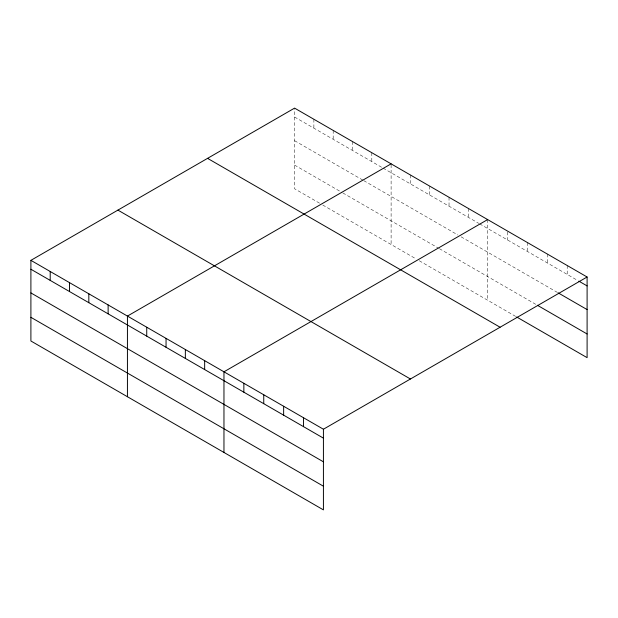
<?xml version="1.0" encoding="UTF-8"?>
<svg xmlns="http://www.w3.org/2000/svg" width="618" height="618" viewBox="0 0 618 618"><rect width="100%" height="100%" fill="white"/><g stroke="black" fill="none" stroke-linecap="round" stroke-linejoin="round"><path stroke-width="0.46" stroke-dasharray="3.09 2.32" d="M294.577 117.018L382.264 167.64M383.067 168.104L478.795 223.376M479.599 223.84L577.985 280.642M294.577 140.695L362.951 180.17M363.763 180.634L457.876 234.971M461.098 236.833L557.266 292.353M294.577 165.091L342.04 192.492M342.843 192.955L438.571 248.22M439.375 248.683L535.713 304.303M319.514 203.16L294.577 188.768L294.577 108.119M322.735 205.021L416.045 258.896M419.267 260.75L515.821 316.501M567.208 265.516L567.208 274.415M547.316 254.037L547.316 262.936M527.424 242.55L527.424 251.449M507.532 231.959L507.532 239.969M487.641 219.583L487.641 300.232M468.336 208.436L468.336 217.335M449.031 197.289L449.031 206.188M429.726 186.142L429.726 195.041M410.414 174.994L410.414 183.894M391.109 164.736L391.109 244.496M371.804 152.7L371.804 161.599M352.499 141.553L352.499 150.46M333.187 130.406L333.187 139.313M313.882 119.266L313.882 128.165"/><path stroke-width="0.93" d="M323.423 461.816L323.423 429.232L30.9 260.348L30.9 340.997L323.423 509.881L323.423 461.816L30.9 292.924M516.648 316.98L587.1 357.652L587.1 277.003L294.577 108.119L30.9 260.348M391.109 163.847L127.432 316.084L127.432 396.733M487.641 219.583L223.963 371.812L223.963 452.461M323.423 429.232L587.1 277.003M578.811 281.12L587.1 285.902M558.093 292.832L587.1 309.579M537.374 305.261L587.1 333.975M207.563 158.355L500.086 327.239M117.914 210.112L410.437 378.996M30.9 269.247L323.423 438.139M30.9 317.32L323.423 486.204M303.531 417.753L303.531 426.652M283.639 406.265L283.639 415.165M263.747 394.786L263.747 403.685M243.855 383.299L243.855 392.198M204.658 360.665L204.658 369.572M185.354 349.518L185.354 358.425M166.049 338.378L166.049 347.277M146.736 327.231L146.736 336.13M108.127 304.937L108.127 313.836M88.822 293.789L88.822 302.689M69.51 282.642L69.51 291.541M50.205 271.495L50.205 280.394"/></g></svg>
